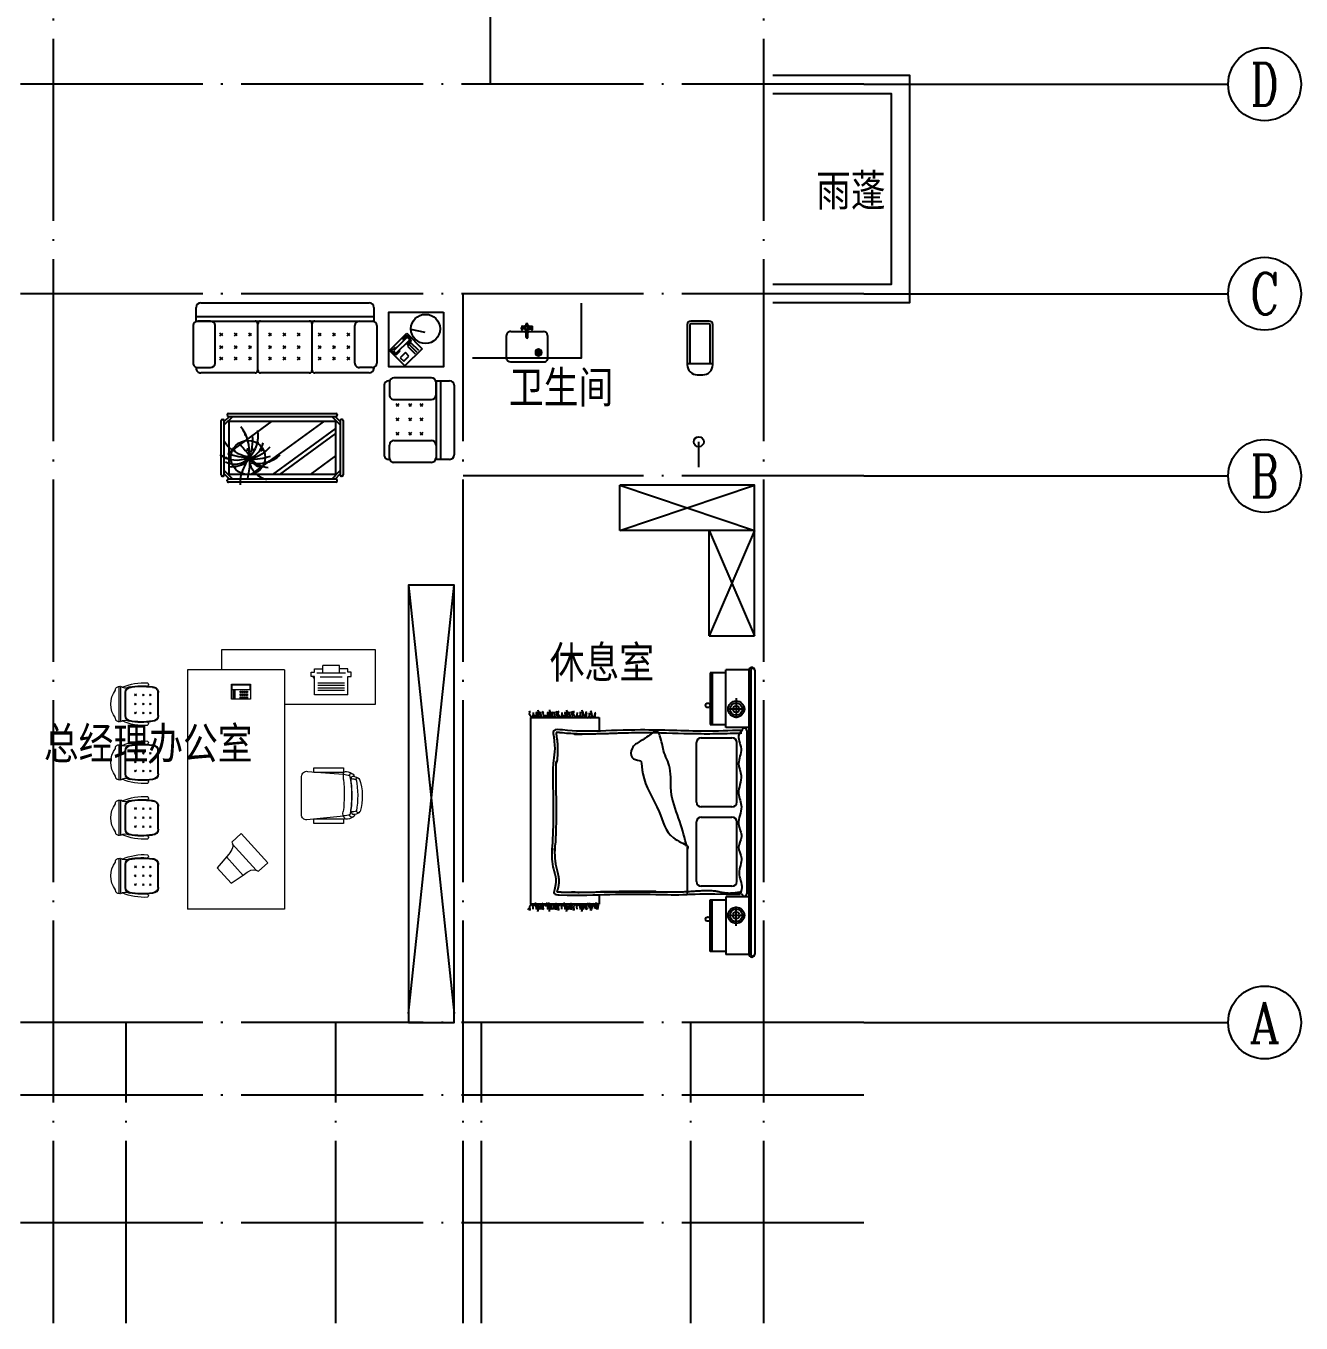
# Model space of a CAD drawing. Extents: x -695846 to 822170, y -413475 to 397179.
# Drawn here: x -417823 to -403821, y 99305 to 113545 of the extents above; entities that cross this region are included whole.
import ezdxf
from ezdxf.enums import TextEntityAlignment as Align

# ---------------------------------------------------------------- set-up
doc = ezdxf.new("R2010")
doc.units = 0
doc.header["$LTSCALE"] = 1000
doc.header["$MEASUREMENT"] = 0
doc.linetypes.add('CONTINOUS', pattern=[0])
doc.linetypes.add('DOTE', pattern=[2.42, 2, -0.2, 0.02, -0.2])
for name, color, linetype in [('AXIS', 3, 'Continuous'), ('AXIS_TEXT', 7, 'Continuous'), ('DOTE', 1, 'DOTE'), ('MEN', 4, 'Continuous'), ('PUB_TEXT', 7, 'Continuous'), ('家具', 134, 'CONTINOUS'), ('家具内线', 8, 'Continuous'), ('家具外线', 4, 'Continuous')]:
    doc.layers.add(name, color=color, linetype=linetype)
doc.layers.add('内构', color=8, linetype='Continuous', lineweight=0)
doc.layers.add('外框', color=155, linetype='Continuous', lineweight=9)
doc.styles.add('-黑体', font='simhei.ttf', dxfattribs={"width": 0.8})
doc.styles.add('_TCH_AXIS', font='COMPLEX', dxfattribs={"bigfont": 'GBCBIG'})
doc.styles.add('COMPLEX', font='COMPLEX')
doc.styles.get("Standard").update_dxf_attribs({"font": 'gbenor.shx', "bigfont": 'gbcbig.shx'})

# ---------------------------------------------------------------- blocks, each defined once
blk = doc.blocks.new('_LV6')
for p, q in [((-140, -340), (-140, -780)), ((-110, -340), (-110, -770)), ((100, -300), (-100, -300)), ((100, -330), (-100, -330)), ((110, -770), (110, -340)), ((140, -780), (140, -340)), ((140, -770), (-140, -770)), ((-30, -890), (30, -890))]:
    blk.add_line(p, q)
for centre, radius, start, end in [((-100, -340), 40, 90, 180), ((-100, -340), 10, 90, 180), ((100, -340), 40, 0, 90), ((100, -340), 10, 0, 90), ((-30, -780), 110, 180, 270), ((30, -780), 110, 270, 0)]:
    blk.add_arc(centre, radius, start, end)
blk = doc.blocks.new('ytr6utyi')
blk.add_lwpolyline([(115229, 63204), (115229, 62924)])
blk.add_circle((115229, 62924), 55)
blk = doc.blocks.new('A$C64641861')
at = {"layer": '家具内线'}
for p, q in [((116, 82), (95, 82)), ((116, 78), (95, 78)), ((116, 38), (95, 38)), ((116, 34), (95, 34)), ((98, 112), (112, 112)), ((98, 4), (112, 4)), ((99, 112), (103, 112)), ((103, 109), (99, 109)), ((99, 92), (111, 92)), ((99, 24), (111, 24)), ((103, 7), (99, 7)), ((99, 4), (103, 4)), ((100, 95), (110, 95)), ((100, 21), (110, 21)), ((101, 82), (101, 78)), ((101, 34), (101, 38)), ((103, 112), (103, 109)), ((103, 102), (108, 102)), ((103, 92), (103, 95)), ((103, 24), (103, 21)), ((103, 14), (108, 14)), ((103, 4), (103, 7)), ((112, 112), (108, 112)), ((108, 112), (108, 109)), ((108, 109), (112, 109)), ((108, 92), (108, 95)), ((108, 24), (108, 21)), ((108, 7), (112, 7)), ((108, 4), (108, 7)), ((112, 4), (108, 4)), ((110, 82), (110, 78)), ((110, 34), (110, 38)), ((127, 64), (134, 64)), ((127, 52), (134, 52)), ((134, 45), (134, 71))]:
    blk.add_line(p, q, dxfattribs=at)
at = {"layer": '家具内线', "extrusion": (0, 0, -1)}
for centre, major_axis, start_param, end_param in [((10, 58), (0, 9.81), 2.261828, 7.156006), ((10, 58), (0, 7.62), 2.533269, 6.879383), ((58, 58), (0, 13.3), -1.087633, 1.087633), ((58, 58), (0, 13.3), 2.067573, 4.215613), ((58, 58), (0, 9.42), -0.852426, 0.852426), ((58, 58), (0, 9.42), 2.311998, 3.971188), ((98, 79), (0, 4.06), -0.764779, 0.764779), ((98, 37), (0, 4.06), 2.376814, 3.906371), ((66, 94), (0, 36.7), 1.607164, 1.888365), ((105, 73), (0, 10.9), -0.459243, 0.459243), ((66, 22), (0, 36.7), 1.253227, 1.534428), ((105, 44), (0, 10.9), 2.68235, 3.600836), ((144, 94), (0, 36.7), 4.39482, 4.676021), ((144, 22), (0, 36.7), -1.534428, -1.253227), ((113, 79), (0, 4.06), -0.764779, 0.764779), ((113, 37), (0, 4.06), 2.376814, 3.906371)]:
    blk.add_ellipse(centre, major_axis=major_axis, ratio=0.979882, start_param=start_param, end_param=end_param, dxfattribs=at)
at = {"layer": '家具外线'}
for p, q in [((82, 64), (10, 64)), ((10, 52), (82, 52)), ((88, 50), (88, 50)), ((90, 112), (95, 112)), ((95, 109), (90, 109)), ((95, 7), (90, 7)), ((90, 4), (95, 4)), ((91, 78), (95, 78)), ((91, 78), (91, 77)), ((91, 77), (119, 77)), ((91, 39), (119, 39)), ((91, 38), (91, 39)), ((91, 38), (95, 38)), ((95, 78), (95, 82)), ((95, 77), (95, 72)), ((95, 44), (95, 39)), ((95, 38), (95, 34)), ((98, 112), (99, 116)), ((103, 108), (98, 108)), ((103, 8), (98, 8)), ((98, 4), (99, 0)), ((99, 116), (111, 116)), ((99, 92), (99, 95)), ((99, 95), (100, 95)), ((99, 92), (99, 92)), ((99, 24), (99, 24)), ((99, 24), (99, 21)), ((99, 21), (100, 21)), ((100, 95), (100, 101)), ((100, 21), (100, 15)), ((101, 102), (103, 102)), ((101, 14), (103, 14)), ((103, 102), (103, 108)), ((103, 14), (103, 8)), ((108, 102), (108, 108)), ((108, 108), (112, 108)), ((110, 102), (108, 102)), ((108, 14), (108, 8)), ((110, 14), (108, 14)), ((108, 8), (112, 8)), ((110, 95), (110, 101)), ((111, 95), (110, 95)), ((111, 21), (110, 21)), ((110, 21), (110, 15)), ((113, 112), (111, 116)), ((111, 92), (111, 95)), ((112, 92), (111, 92)), ((112, 24), (111, 24)), ((111, 24), (111, 21)), ((113, 4), (111, 0)), ((121, 112), (115, 112)), ((115, 109), (121, 109)), ((115, 72), (115, 77)), ((115, 44), (115, 39)), ((115, 7), (121, 7)), ((121, 4), (115, 4)), ((116, 78), (116, 82)), ((119, 78), (116, 78)), ((119, 38), (116, 38)), ((116, 38), (116, 34)), ((127, 68), (117, 68)), ((118, 48), (127, 48)), ((119, 78), (119, 77)), ((119, 38), (119, 39)), ((122, 108), (122, 68)), ((122, 48), (122, 8)), ((134, 71), (127, 71)), ((127, 71), (127, 45)), ((127, 45), (134, 45)), ((137, 68), (150, 68)), ((150, 48), (137, 48)), ((150, 68), (150, 48)), ((99, 0), (111, 0))]:
    blk.add_line(p, q, dxfattribs=at)
at = {"layer": '家具外线', "extrusion": (0, 0, -1)}
for centre, major_axis, start_param, end_param in [((10, 58), (0, 6.29), 3.088701, 6.328138), ((87, 58), (0, 7.89), 3.043608, 6.381169), ((88, 6), (0, 2.36), 2.300524, 7.124254), ((88, 74), (0, 7.79), 1.765247, 3.168456), ((88, 42), (0, 7.79), -0.026864, 1.376345), ((88, 110), (0, 2.36), 0.841069, 2.300524), ((88, 6), (0, 2.36), 0.841069, 2.300524), ((107, 58), (0, 14.8), 2.752688, 6.67209), ((75, 21), (0, 24), 1.000788, 1.453806), ((97, 6), (0, 2.36), 2.300524, 7.124254), ((97, 110), (0, 2.36), 0.841069, 2.300524), ((97, 6), (0, 2.36), 0.841069, 2.300524), ((101, 15), (0, 0.785), 3.141593, 4.712389), ((107, 58), (0, 14.8), -0.388905, 3.530498), ((110, 15), (0, 0.785), 1.570796, 3.141593), ((114, 110), (0, 2.36), 3.982661, 5.442117), ((114, 6), (0, 2.36), 3.982661, 5.442117), ((135, 21), (0, 24), -1.453806, -1.000788), ((114, 6), (0, 2.36), -0.841069, 3.982661), ((123, 74), (0, 7.79), 3.785175, 4.517938), ((123, 42), (0, 7.79), -1.376345, -0.717145), ((122, 110), (0, 2.36), 3.982661, 5.442117), ((122, 6), (0, 2.36), 3.982661, 5.442117), ((122, 6), (0, 2.36), -0.841069, 3.982661), ((137, 72), (0, 3.37), 3.288981, 4.518257), ((137, 45), (0, 3.37), -1.376664, -0.147389)]:
    blk.add_ellipse(centre, major_axis=major_axis, ratio=0.979882, start_param=start_param, end_param=end_param, dxfattribs=at)
at = {"layer": '家具外线'}
for centre, major_axis, start_param, end_param in [((88, 110), (0, 2.36), -0.841069, 3.982661), ((97, 110), (0, 2.36), -0.841069, 3.982661), ((75, 95), (0, 24), 4.142381, 4.595398), ((101, 101), (0, 0.785), 0, 1.570796), ((110, 101), (0, 0.785), 4.712389, 6.283185), ((114, 110), (0, 2.36), 2.300524, 7.124254), ((135, 95), (0, 24), 1.687787, 2.140804), ((122, 110), (0, 2.36), 2.300524, 7.124254)]:
    blk.add_ellipse(centre, major_axis=major_axis, ratio=0.979882, start_param=start_param, end_param=end_param, dxfattribs=at)
blk = doc.blocks.new('dfhfdgjhhgjhg')
at = {"color": 4}
for p, q in [((368181, -1335148), (368429, -1335148)), ((368474, -1335194), (368474, -1335553)), ((368429, -1335599), (368181, -1335599))]:
    blk.add_line(p, q, dxfattribs=at)
at = {"color": 4, "linetype": 'ByBlock', "ltscale": 1000}
blk.add_line((368135, -1335553), (368135, -1335194), dxfattribs=at)
at = {"color": 250}
for p, q in [((368396, -1335246), (368338, -1335246)), ((368345, -1335227), (368389, -1335266)), ((368348, -1335269), (368386, -1335224)), ((368367, -1335276), (368367, -1335217))]:
    blk.add_line(p, q, dxfattribs=at)
at = {"color": 4}
for centre, start_param, end_param in [((368181, -1335194), 0.785398, 2.356194), ((368181, -1335553), 2.356194, 3.926991)]:
    blk.add_ellipse(centre, major_axis=(32.4, 32.4), ratio=1, start_param=start_param, end_param=end_param, dxfattribs=at)
at = {"color": 4, "extrusion": (0, 0, -1)}
for centre, major_axis, start_param, end_param in [((368429, -1335194), (-32.4, -32.4), 2.356194, 3.926991), ((368429, -1335553), (32.4, -32.4), 5.497787, 7.068583)]:
    blk.add_ellipse(centre, major_axis=major_axis, ratio=1, start_param=start_param, end_param=end_param, dxfattribs=at)
at = {"color": 250, "extrusion": (0, 0, -1)}
for major_axis, start_param, end_param in [((-25.4, -25.4), 0.785398, 7.068583), ((20.7, -20.7), 2.356194490173082, 8.63937979735267)]:
    blk.add_ellipse((368367, -1335246), major_axis=major_axis, ratio=1, start_param=start_param, end_param=end_param, dxfattribs=at)
at = {"color": 4, "xscale": -1.054166667163372, "yscale": 1.054166667163372, "zscale": 1.054166666677997}
blk.add_blockref('A$C64641861', (368210, -1335436), dxfattribs=at)
blk = doc.blocks.new('tytr7iy8')
at = {"layer": 'MEN', "color": 251}
for p, q in [((838976, 297229), (838976, 296693)), ((839138, 297229), (838976, 297229)), ((838996, 297229), (838996, 296693)), ((839138, 296661), (839138, 297261)), ((839378, 297261), (839138, 297261)), ((839378, 297257), (839378, 294303)), ((839398, 297257), (839398, 294303)), ((839438, 297257), (839438, 294303)), ((839246, 296966), (839246, 296853)), ((837098, 296823), (837094, 296836)), ((837094, 296797), (837098, 296823)), ((837132, 296819), (837128, 296772)), ((837169, 296824), (837165, 296794)), ((837166, 296818), (837166, 296780)), ((837166, 296805), (837166, 296818)), ((837169, 296807), (837169, 296824)), ((837182, 296845), (837191, 296785)), ((837199, 296794), (837191, 296828)), ((837209, 296823), (837209, 296775)), ((837214, 296801), (837209, 296823)), ((837244, 296814), (837231, 296827)), ((837231, 296827), (837235, 296801)), ((837288, 296824), (837284, 296794)), ((837285, 296805), (837285, 296818)), ((837285, 296818), (837285, 296780)), ((837288, 296807), (837288, 296824)), ((837301, 296845), (837310, 296785)), ((837307, 296805), (837307, 296818)), ((837307, 296818), (837307, 296780)), ((837318, 296794), (837310, 296828)), ((837333, 296801), (837328, 296823)), ((837328, 296823), (837328, 296775)), ((837355, 296801), (837351, 296823)), ((837351, 296823), (837351, 296775)), ((837385, 296814), (837372, 296827)), ((837372, 296827), (837377, 296801)), ((837397, 296823), (837393, 296836)), ((837393, 296797), (837397, 296823)), ((837432, 296819), (837427, 296772)), ((837469, 296824), (837464, 296794)), ((837465, 296805), (837465, 296818)), ((837465, 296818), (837465, 296780)), ((837469, 296807), (837469, 296824)), ((837481, 296845), (837490, 296785)), ((837499, 296794), (837490, 296828)), ((837513, 296801), (837509, 296823)), ((837509, 296823), (837509, 296775)), ((837543, 296814), (837530, 296827)), ((837530, 296827), (837535, 296801)), ((837555, 296823), (837551, 296836)), ((837551, 296797), (837555, 296823)), ((837590, 296819), (837585, 296772)), ((837626, 296824), (837622, 296794)), ((837626, 296807), (837626, 296824)), ((837639, 296845), (837648, 296785)), ((837656, 296794), (837648, 296828)), ((837682, 296824), (837678, 296794)), ((837691, 296819), (837682, 296824)), ((837687, 296802), (837691, 296819)), ((837740, 296818), (837731, 296835)), ((837731, 296835), (837740, 296775)), ((837748, 296784), (837740, 296818)), ((839246, 296853), (839152, 296853)), ((839246, 296853), (839246, 296759)), ((839339, 296853), (839246, 296853)), ((837115, 296767), (837094, 296797)), ((837104, 296766), (837819, 296766)), ((837104, 296766), (837104, 294825)), ((837110, 296780), (837110, 296767)), ((837128, 296772), (837115, 296767)), ((837156, 296768), (837131, 296785)), ((837149, 296763), (837144, 296793)), ((837162, 296763), (837149, 296763)), ((837165, 296794), (837156, 296768)), ((837166, 296780), (837162, 296763)), ((837187, 296767), (837166, 296805)), ((837169, 296768), (837169, 296807)), ((837191, 296785), (837169, 296768)), ((837196, 296784), (837187, 296767)), ((837209, 296775), (837209, 296763)), ((837222, 296763), (837214, 296801)), ((837239, 296767), (837222, 296763)), ((837235, 296801), (837239, 296780)), ((837239, 296780), (837239, 296767)), ((837275, 296768), (837250, 296785)), ((837252, 296780), (837252, 296767)), ((837268, 296763), (837263, 296793)), ((837281, 296763), (837268, 296763)), ((837284, 296794), (837275, 296768)), ((837285, 296780), (837281, 296763)), ((837306, 296767), (837285, 296805)), ((837290, 296763), (837286, 296793)), ((837288, 296768), (837288, 296807)), ((837310, 296785), (837288, 296768)), ((837303, 296763), (837290, 296763)), ((837307, 296780), (837303, 296763)), ((837315, 296784), (837306, 296767)), ((837329, 296767), (837307, 296805)), ((837328, 296775), (837328, 296763)), ((837337, 296784), (837329, 296767)), ((837351, 296775), (837351, 296763)), ((837364, 296763), (837355, 296801)), ((837381, 296767), (837364, 296763)), ((837377, 296801), (837381, 296780)), ((837381, 296780), (837381, 296767)), ((837415, 296767), (837393, 296797)), ((837410, 296780), (837410, 296767)), ((837427, 296772), (837415, 296767)), ((837456, 296768), (837430, 296785)), ((837448, 296763), (837444, 296793)), ((837461, 296763), (837448, 296763)), ((837464, 296794), (837456, 296768)), ((837465, 296780), (837461, 296763)), ((837487, 296767), (837465, 296805)), ((837469, 296768), (837469, 296807)), ((837490, 296785), (837469, 296768)), ((837495, 296784), (837487, 296767)), ((837509, 296775), (837509, 296763)), ((837522, 296763), (837513, 296801)), ((837539, 296767), (837522, 296763)), ((837535, 296801), (837539, 296780)), ((837539, 296780), (837539, 296767)), ((837572, 296767), (837551, 296797)), ((837585, 296772), (837572, 296767)), ((837614, 296768), (837588, 296785)), ((837622, 296794), (837614, 296768)), ((837626, 296768), (837626, 296807)), ((837648, 296785), (837626, 296768)), ((837669, 296772), (837656, 296794)), ((837678, 296781), (837669, 296772)), ((837678, 296794), (837678, 296781)), ((837705, 296758), (837680, 296775)), ((837687, 296772), (837687, 296802)), ((837714, 296784), (837705, 296758)), ((837718, 296814), (837714, 296784)), ((837718, 296797), (837718, 296814)), ((837718, 296758), (837718, 296797)), ((837740, 296775), (837718, 296758)), ((837761, 296763), (837748, 296784)), ((837770, 296771), (837761, 296763)), ((837774, 296814), (837770, 296784)), ((837770, 296784), (837770, 296771)), ((837783, 296810), (837774, 296814)), ((837778, 296793), (837783, 296810)), ((837778, 296763), (837778, 296793)), ((837800, 296763), (837778, 296763)), ((837819, 296766), (837819, 296633)), ((838976, 296693), (839138, 296693)), ((838882, 296555), (839202, 296555)), ((839378, 296661), (839138, 296661)), ((839356, 296630), (839356, 294930)), ((838832, 295885), (838832, 296505)), ((839252, 295885), (839252, 296505)), ((839202, 295835), (838882, 295835)), ((838832, 295059), (838832, 295679)), ((838882, 295729), (839202, 295729)), ((839252, 295059), (839252, 295679)), ((838739, 294930), (838739, 295417)), ((839202, 295009), (838882, 295009)), ((837115, 294824), (837094, 294794)), ((837094, 294794), (837098, 294768)), ((837819, 294825), (837104, 294825)), ((837110, 294812), (837110, 294824)), ((837128, 294820), (837115, 294824)), ((837132, 294772), (837128, 294820)), ((837156, 294823), (837131, 294806)), ((837149, 294829), (837144, 294799)), ((837162, 294829), (837149, 294829)), ((837165, 294798), (837156, 294823)), ((837166, 294812), (837162, 294829)), ((837169, 294768), (837165, 294798)), ((837187, 294824), (837166, 294786)), ((837166, 294773), (837166, 294812)), ((837169, 294823), (837169, 294785)), ((837191, 294806), (837169, 294823)), ((837182, 294746), (837191, 294806)), ((837196, 294807), (837187, 294824)), ((837199, 294798), (837191, 294763)), ((837209, 294816), (837209, 294829)), ((837209, 294769), (837209, 294816)), ((837222, 294829), (837214, 294790)), ((837239, 294824), (837222, 294829)), ((837235, 294790), (837239, 294812)), ((837239, 294812), (837239, 294824)), ((837275, 294823), (837250, 294806)), ((837252, 294812), (837252, 294824)), ((837268, 294829), (837263, 294799)), ((837281, 294829), (837268, 294829)), ((837284, 294798), (837275, 294823)), ((837285, 294812), (837281, 294829)), ((837288, 294768), (837284, 294798)), ((837306, 294824), (837285, 294786)), ((837285, 294773), (837285, 294812)), ((837290, 294829), (837286, 294799)), ((837288, 294823), (837288, 294785)), ((837310, 294806), (837288, 294823)), ((837303, 294829), (837290, 294829)), ((837301, 294746), (837310, 294806)), ((837307, 294812), (837303, 294829)), ((837315, 294807), (837306, 294824)), ((837329, 294824), (837307, 294786)), ((837307, 294773), (837307, 294812)), ((837318, 294798), (837310, 294763)), ((837328, 294816), (837328, 294829)), ((837328, 294769), (837328, 294816)), ((837337, 294807), (837329, 294824)), ((837351, 294816), (837351, 294829)), ((837351, 294769), (837351, 294816)), ((837364, 294829), (837355, 294790)), ((837381, 294824), (837364, 294829)), ((837377, 294790), (837381, 294812)), ((837381, 294812), (837381, 294824)), ((837415, 294824), (837393, 294794)), ((837393, 294794), (837397, 294768)), ((837410, 294812), (837410, 294824)), ((837427, 294820), (837415, 294824)), ((837432, 294772), (837427, 294820)), ((837456, 294823), (837430, 294806)), ((837448, 294829), (837444, 294799)), ((837461, 294829), (837448, 294829)), ((837464, 294798), (837456, 294823)), ((837465, 294812), (837461, 294829)), ((837469, 294768), (837464, 294798)), ((837487, 294824), (837465, 294786)), ((837465, 294773), (837465, 294812)), ((837490, 294806), (837469, 294823)), ((837469, 294823), (837469, 294785)), ((837481, 294746), (837490, 294806)), ((837495, 294807), (837487, 294824)), ((837499, 294798), (837490, 294763)), ((837509, 294816), (837509, 294829)), ((837509, 294769), (837509, 294816)), ((837522, 294829), (837513, 294790)), ((837539, 294824), (837522, 294829)), ((837535, 294790), (837539, 294812)), ((837539, 294812), (837539, 294824)), ((837572, 294824), (837551, 294794)), ((837551, 294794), (837555, 294768)), ((837585, 294820), (837572, 294824)), ((837590, 294772), (837585, 294820)), ((837614, 294823), (837588, 294806)), ((837622, 294798), (837614, 294823)), ((837626, 294768), (837622, 294798)), ((837626, 294823), (837626, 294785)), ((837648, 294806), (837626, 294823)), ((837639, 294746), (837648, 294806)), ((837656, 294798), (837648, 294763)), ((837669, 294819), (837656, 294798)), ((837678, 294811), (837669, 294819)), ((837678, 294798), (837678, 294811)), ((837682, 294768), (837678, 294798)), ((837705, 294833), (837680, 294816)), ((837687, 294819), (837687, 294789)), ((837714, 294807), (837705, 294833)), ((837718, 294777), (837714, 294807)), ((837718, 294833), (837718, 294794)), ((837740, 294816), (837718, 294833)), ((837718, 294794), (837718, 294777)), ((837731, 294756), (837740, 294816)), ((837748, 294807), (837740, 294773)), ((837761, 294829), (837748, 294807)), ((837770, 294820), (837761, 294829)), ((837770, 294807), (837770, 294820)), ((837774, 294777), (837770, 294807)), ((837800, 294829), (837778, 294829)), ((837778, 294829), (837778, 294799)), ((837778, 294799), (837783, 294782)), ((837800, 294816), (837800, 294829)), ((837800, 294769), (837800, 294816)), ((837813, 294829), (837804, 294790)), ((837819, 294923), (837819, 294825)), ((838976, 294330), (838976, 294867)), ((838976, 294867), (839138, 294867)), ((838996, 294330), (838996, 294867)), ((839138, 294898), (839138, 294298)), ((839378, 294898), (839138, 294898)), ((839246, 294707), (839246, 294800)), ((837086, 294777), (837073, 294764)), ((837098, 294768), (837094, 294755)), ((837166, 294786), (837166, 294773)), ((837169, 294785), (837169, 294768)), ((837214, 294790), (837209, 294769)), ((837231, 294764), (837235, 294790)), ((837244, 294777), (837231, 294764)), ((837285, 294786), (837285, 294773)), ((837288, 294785), (837288, 294768)), ((837307, 294786), (837307, 294773)), ((837333, 294790), (837328, 294769)), ((837355, 294790), (837351, 294769)), ((837372, 294764), (837377, 294790)), ((837385, 294777), (837372, 294764)), ((837397, 294768), (837393, 294755)), ((837465, 294786), (837465, 294773)), ((837469, 294785), (837469, 294768)), ((837513, 294790), (837509, 294769)), ((837530, 294764), (837535, 294790)), ((837543, 294777), (837530, 294764)), ((837555, 294768), (837551, 294755)), ((837626, 294785), (837626, 294768)), ((837691, 294772), (837682, 294768)), ((837687, 294789), (837691, 294772)), ((837740, 294773), (837731, 294756)), ((837783, 294782), (837774, 294777)), ((837804, 294790), (837800, 294769)), ((839246, 294707), (839152, 294707)), ((839339, 294707), (839246, 294707)), ((839246, 294598), (839246, 294707)), ((839138, 294330), (838976, 294330)), ((839378, 294298), (839138, 294298))]:
    blk.add_line(p, q, dxfattribs=at)
for centre, radius in [((838951, 296892), 23.2), ((839246, 296853), 84.6), ((839246, 296853), 64.6), ((839246, 296853), 34.6), ((839246, 294707), 84.6), ((838951, 294668), 23.2), ((839246, 294707), 64.6), ((839246, 294707), 34.6)]:
    blk.add_circle(centre, radius, dxfattribs=at)
for centre, radius, start, end in [((839408, 297257), 30, 0, 180), ((839418, 297257), 20, 0, 180), ((838882, 296505), 50, 90, 180), ((839202, 296505), 50, 0, 90), ((839331, 296630), 25, 0, 180), ((838882, 295885), 50, 180, 270), ((839202, 295885), 50, 270, 0), ((838882, 295679), 50, 90, 180), ((839202, 295679), 50, 0, 90), ((838882, 295059), 50, 180, 270), ((839202, 295059), 50, 270, 0), ((839331, 294930), 25, 180, 0), ((839408, 294303), 30, 180, 0), ((839418, 294303), 20, 180, 0)]:
    blk.add_arc(centre, radius, start, end, dxfattribs=at)
for points, knots in [([(839303, 296632), (839174, 296628), (838823, 296616), (838322, 296646), (837805, 296622), (837562, 296620), (837330, 296648), (837371, 296449), (837322, 296267), (837351, 295827), (837332, 295437), (837316, 295232), (837393, 295064), (837334, 294924), (837617, 294910), (837898, 294929), (838366, 294928), (838670, 294917), (838850, 294933), (839287, 294926)], [0, 0, 0, 0, 38.60372, 105.242339, 152.790984, 186.53302, 194.698928, 201.204539, 235.361581, 290.252879, 327.273745, 354.934657, 378.604903, 384.355025, 389.380515, 441.384012, 489.323274, 521.82446, 537.805403, 537.805403, 537.805403, 537.805403]), ([(837371, 296609), (837371, 296608), (837371, 296607), (837371, 296604), (837371, 296602), (837371, 296598), (837372, 296595), (837372, 296591), (837373, 296588), (837374, 296583), (837374, 296580), (837375, 296571), (837376, 296565), (837379, 296546), (837381, 296534), (837382, 296518), (837383, 296512), (837384, 296501), (837384, 296495), (837386, 296478), (837386, 296467), (837387, 296446), (837387, 296435), (837387, 296415), (837386, 296405), (837386, 296383), (837385, 296374), (837384, 296354), (837383, 296344), (837381, 296315), (837379, 296295), (837377, 296319), (837376, 296309), (837374, 296290), (837373, 296281), (837372, 296313), (837371, 296303), (837370, 296289), (837370, 296284), (837370, 296275), (837369, 296271), (837369, 296259), (837369, 296255), (837368, 296246), (837368, 296241), (837368, 296227), (837368, 296216), (837367, 296198), (837367, 296188), (837367, 296168), (837367, 296158), (837367, 296129), (837367, 296109), (837367, 296067), (837368, 296047), (837370, 295950), (837372, 295864), (837372, 295741), (837372, 295701), (837370, 295620), (837368, 295578), (837366, 295521), (837365, 295500), (837363, 295459), (837362, 295439), (837360, 295450), (837359, 295428), (837358, 295398), (837357, 295388), (837357, 295373), (837356, 295368), (837356, 295408), (837356, 295404), (837356, 295392), (837356, 295388), (837356, 295378), (837356, 295373), (837356, 295358), (837356, 295348), (837357, 295329), (837357, 295319), (837358, 295300), (837359, 295290), (837361, 295277), (837361, 295272), (837362, 295262), (837363, 295258), (837365, 295244), (837367, 295235), (837373, 295208), (837377, 295191), (837385, 295159), (837387, 295150), (837392, 295131), (837394, 295120), (837396, 295104), (837397, 295099), (837398, 295088), (837398, 295083), (837399, 295071), (837399, 295066), (837399, 295057), (837399, 295054), (837399, 295048), (837398, 295045), (837398, 295039), (837398, 295036), (837397, 295030), (837397, 295027), (837396, 295021), (837396, 295018), (837395, 295012), (837394, 295009), (837393, 295002), (837392, 294999), (837391, 294993), (837390, 294990), (837388, 294983), (837387, 294980), (837385, 294974), (837384, 294970), (837383, 294966), (837382, 294963), (837380, 294957), (837379, 294955), (837379, 294953), (837379, 294953), (837379, 294952)], [196.892064, 196.892064, 196.892064, 196.892064, 197.381956, 197.381956, 198.135322, 198.135322, 198.888688, 198.888688, 199.642054, 199.642054, 200.395421, 200.395421, 201.902153, 201.902153, 204.915618, 204.915618, 206.42235, 206.42235, 207.929083, 207.929083, 210.942548, 210.942548, 213.956013, 213.956013, 216.969478, 216.969478, 219.982943, 219.982943, 222.996408, 222.996408, 229.023338, 229.023338, 232.036803, 232.036803, 235.050268, 235.050268, 238.063733, 238.063733, 239.570465, 239.570465, 241.077198, 241.077198, 242.58393, 242.58393, 244.090663, 244.090663, 247.104128, 247.104128, 250.117593, 250.117593, 253.131058, 253.131058, 259.157987, 259.157987, 265.184917, 265.184917, 289.292637, 289.292637, 301.346497, 301.346497, 313.400357, 313.400357, 319.427287, 319.427287, 325.454217, 325.454217, 331.481147, 331.481147, 334.494612, 334.494612, 336.001344, 336.001344, 337.508077, 337.508077, 339.014809, 339.014809, 340.521542, 340.521542, 343.535007, 343.535007, 346.548472, 346.548472, 349.561937, 349.561937, 351.068669, 351.068669, 352.575402, 352.575402, 355.588866, 355.588866, 361.615796, 361.615796, 364.629261, 364.629261, 367.642726, 367.642726, 369.149459, 369.149459, 370.656191, 370.656191, 372.162924, 372.162924, 372.91629, 372.91629, 373.669656, 373.669656, 374.423023, 374.423023, 375.176389, 375.176389, 375.929755, 375.929755, 376.683121, 376.683121, 377.436488, 377.436488, 378.189854, 378.189854, 378.94322, 378.94322, 379.696586, 379.696586, 380.449952, 380.449952, 381.203319, 381.203319, 381.289911, 381.289911, 381.289911, 381.289911]), ([(839304, 296602), (839224, 296599), (839143, 296597), (839022, 296594), (838982, 296594), (838902, 296594), (838861, 296594), (838661, 296597), (838502, 296604), (838300, 296606), (838260, 296606), (838177, 296605), (838134, 296604), (838076, 296603), (838055, 296602), (838013, 296601), (837992, 296600), (837954, 296599), (837932, 296598), (837894, 296597), (837878, 296597), (837830, 296595), (837815, 296595), (837778, 296594), (837757, 296593), (837732, 296593), (837722, 296593), (837703, 296592), (837573, 296592), (837555, 296592), (837695, 296592), (837556, 296592), (837548, 296593), (837625, 296593), (837617, 296593), (837597, 296594), (837586, 296595), (837557, 296596), (837536, 296597), (837467, 296601), (837445, 296604), (837415, 296607), (837408, 296608), (837397, 296609), (837392, 296609), (837382, 296609), (837378, 296609), (837373, 296609), (837372, 296609), (837371, 296609)], [0, 0, 0, 0, 24.10772, 24.10772, 36.16158, 36.16158, 48.21544, 48.21544, 96.430879, 96.430879, 108.484739, 108.484739, 120.538599, 120.538599, 126.565529, 126.565529, 132.592459, 132.592459, 138.619389, 138.619389, 144.646319, 144.646319, 150.673249, 150.673249, 156.700178, 156.700178, 159.713643, 159.713643, 162.727108, 162.727108, 165.740573, 165.740573, 168.754038, 168.754038, 171.767503, 171.767503, 174.780968, 174.780968, 180.807898, 180.807898, 186.834828, 186.834828, 188.341561, 188.341561, 189.848293, 189.848293, 191.355026, 191.355026, 191.971978, 191.971978, 191.971978, 191.971978]), ([(838733, 295420), (838710, 295508), (838663, 295690), (838548, 295961), (838580, 296251), (838487, 296388), (838470, 296531), (838426, 296643), (838332, 296573), (838257, 296523), (838151, 296463), (838139, 296333), (838244, 296321), (838263, 296307), (838265, 296092), (838451, 295833), (838519, 295520), (838742, 295440), (838744, 295419), (838739, 295394)], [0, 0, 0, 0, 27.263882, 56.588133, 86.604719, 112.718846, 129.069325, 134.529453, 141.664268, 155.173827, 166.452266, 175.814176, 184.651448, 190.572774, 207.528039, 250.3124, 281.325831, 298.749101, 306.763642, 306.763642, 306.763642, 306.763642]), ([(837379, 294952), (837381, 294952), (837383, 294952), (837387, 294951), (837390, 294951), (837396, 294951), (837399, 294951), (837405, 294950), (837408, 294950), (837417, 294950), (837423, 294950), (837441, 294949), (837453, 294949), (837475, 294948), (837485, 294948), (837510, 294947), (837540, 294947), (837561, 294947), (837572, 294947), (837591, 294946), (837603, 294946), (837622, 294946), (837511, 294947), (837554, 294947), (837563, 294947), (837551, 294947), (837561, 294947), (837710, 294948), (837732, 294949), (837765, 294949), (837786, 294950), (837821, 294951), (837835, 294952), (837884, 294953), (837898, 294954), (837934, 294955), (837955, 294955), (837992, 294956), (838012, 294957), (838053, 294957), (838074, 294957), (838112, 294957), (838133, 294958), (838175, 294958), (838195, 294958), (838257, 294957), (838298, 294957), (838358, 294956), (838379, 294955), (838419, 294955), (838439, 294954), (837802, 294953), (837823, 294953), (837861, 294952), (838555, 294952), (838598, 294952), (838616, 294952), (838655, 294952), (838675, 294952), (838718, 294954), (838737, 294955), (838782, 294958), (838808, 294959), (838832, 294961), (838845, 294962), (838868, 294963), (838877, 294964), (838900, 294965), (838910, 294965), (838929, 294966), (838939, 294966), (838970, 294966), (838989, 294965), (839010, 294963), (839014, 294963), (839023, 294962), (839027, 294961), (839035, 294960), (839039, 294959), (839046, 294957), (839050, 294957), (839062, 294954), (839069, 294953), (839082, 294950), (839090, 294948), (839104, 294945), (839111, 294944), (839127, 294942), (839135, 294941), (839162, 294939), (839183, 294939), (839222, 294941), (839236, 294943), (839259, 294946), (839267, 294947), (839284, 294949), (839293, 294951), (839302, 294952)], [387.288971, 387.288971, 387.288971, 387.288971, 387.983615, 387.983615, 388.736981, 388.736981, 389.490347, 389.490347, 390.243714, 390.243714, 391.750446, 391.750446, 394.763911, 394.763911, 397.777376, 397.777376, 400.790841, 400.790841, 403.804306, 403.804306, 406.817771, 406.817771, 409.831236, 409.831236, 412.844701, 412.844701, 415.858166, 415.858166, 421.885096, 421.885096, 427.912026, 427.912026, 433.938956, 433.938956, 439.965886, 439.965886, 445.992816, 445.992816, 452.019746, 452.019746, 458.046675, 458.046675, 464.073605, 464.073605, 470.100535, 470.100535, 482.154395, 482.154395, 488.181325, 488.181325, 494.208255, 494.208255, 500.235185, 500.235185, 506.262115, 506.262115, 512.289045, 512.289045, 518.315975, 518.315975, 524.342905, 524.342905, 530.369835, 530.369835, 533.3833, 533.3833, 536.396765, 536.396765, 539.41023, 539.41023, 542.423695, 542.423695, 548.450625, 548.450625, 549.957357, 549.957357, 551.46409, 551.46409, 552.970822, 552.970822, 554.477555, 554.477555, 557.491019, 557.491019, 560.504484, 560.504484, 563.517949, 563.517949, 566.531414, 566.531414, 572.558344, 572.558344, 575.571809, 575.571809, 577.078542, 577.078542, 578.585274, 578.585274, 578.585274, 578.585274])]:
    blk.add_open_spline(points, degree=3, knots=knots, dxfattribs=at)
at = {"layer": 'MEN', "color": 251, "start_tangent": (0.303079, 0.952965)}
blk.add_spline([(839308, 296632), (839275, 296591), (839296, 296441), (839271, 296287), (839296, 296163), (839271, 295975), (839300, 295837), (839271, 295658), (839300, 295524), (839271, 295416), (839300, 295303), (839275, 295148), (839304, 294990), (839287, 294929)], degree=3, dxfattribs=at)
at = {"layer": 'MEN', "color": 251}
blk.add_open_spline([(839356, 294929), (839356, 294929), (839356, 294929), (839356, 294929)], degree=3, dxfattribs=at)
blk = doc.blocks.new('$迪奥三期平面$00000842')
at = {"layer": '内构'}
for p, q in [((-113, -352), (-137, -328)), ((-136, -352), (-113, -328)), ((-14, -351), (9, -328)), ((10, -351), (-14, -328)), ((132, -350), (109, -327)), ((109, -351), (132, -327)), ((-112, -458), (-136, -435)), ((-136, -458), (-113, -435)), ((-112, -557), (-135, -534)), ((-135, -557), (-112, -534)), ((10, -458), (-13, -434)), ((-13, -458), (10, -434)), ((-13, -557), (11, -533)), ((11, -556), (-13, -533)), ((133, -457), (109, -434)), ((109, -457), (133, -434)), ((133, -556), (110, -532)), ((110, -556), (133, -532))]:
    blk.add_line(p, q, dxfattribs=at)
at = {"layer": '外框'}
for p, q in [((239, -115), (-241, -117)), ((239, -139), (-241, -141)), ((158, -197), (-159, -198)), ((158, -207), (-159, -208)), ((159, -645), (-157, -646)), ((159, -655), (-157, -656))]:
    blk.add_line(p, q, dxfattribs=at)
for centre, radius, start, end in [((0, -308), 308, 52.0528, 128.3555), ((471, -455), 764, 156.962, 183.891), ((-226, -129), 19, 139.8665, 220.5419), ((-197, -110), 44.1, 81.8472, 188.5611), ((-319, -201), 98.3, 327.8485, 37.314), ((195, -110), 45.3, 353.2989, 97.027), ((318, -198), 98.3, 143.0943, 212.5599), ((-470, -458), 764, 356.5174, 23.4463), ((225, -127), 19, 319.8665, 40.5419), ((732, -424), 983, 169.9573, 188.7965), ((732, -424), 973, 169.9573, 188.7965), ((-158, -280), 81.8, 90.2042, 180.2042), ((-158, -280), 71.8, 90.2042, 180.2042), ((158, -279), 81.8, 0.2042, 90.2042), ((158, -279), 71.8, 0.2042, 90.2042), ((-731, -430), 973, 351.6119, 10.4511), ((-731, -430), 983, 351.6119, 10.4511), ((-269, -494), 24.9, 210.2135, 330.1949), ((270, -492), 24.9, 210.2135, 330.1949), ((-157, -574), 81.8, 180.2042, 270.2042), ((-157, -574), 71.8, 180.2042, 270.2042), ((159, -573), 81.8, 270.2042, 0.2042), ((159, -573), 71.8, 270.2042, 0.2042)]:
    blk.add_arc(centre, radius, start, end, dxfattribs=at)
blk = doc.blocks.new('A$C2AF5291D')
at = {"layer": '内构'}
for p, q in [((1963, 2667), (1636, 3028)), ((2043, 2845), (1813, 3098)), ((421, 563), (790, 563)), ((1929, 563), (1929, 671)), ((1935, 563), (1935, 671)), ((1942, 563), (1942, 671)), ((1949, 563), (1949, 671)), ((1955, 563), (1955, 671)), ((421, 529), (790, 529)), ((421, 494), (790, 494)), ((421, 460), (790, 460)), ((456, 379), (756, 379)), ((410, 321), (802, 321))]:
    blk.add_line(p, q, dxfattribs=at)
for points in [[(1962, 484), (1721, 484), (1721, 551), (1962, 551)], [(1770, 646), (1754, 646), (1754, 667), (1770, 667)], [(1770, 607), (1754, 607), (1754, 629), (1770, 629)], [(1770, 569), (1754, 569), (1754, 590), (1770, 590)], [(1798, 646), (1782, 646), (1782, 667), (1798, 667)], [(1798, 607), (1782, 607), (1782, 629), (1798, 629)], [(1798, 569), (1782, 569), (1782, 590), (1798, 590)], [(1826, 646), (1809, 646), (1809, 667), (1826, 667)], [(1826, 607), (1809, 607), (1809, 629), (1826, 629)], [(1826, 569), (1809, 569), (1809, 590), (1826, 590)], [(1855, 646), (1838, 646), (1838, 667), (1855, 667)], [(1855, 607), (1838, 607), (1838, 629), (1855, 629)], [(1855, 569), (1838, 569), (1838, 590), (1855, 590)]]:
    blk.add_lwpolyline(points, close=True, dxfattribs=at)
at = {"layer": '外框'}
for p, q in [((1248, 277), (1248, 3562)), ((1248, 3562), (2577, 3562)), ((2577, 277), (2577, 3562)), ((437, 2284), (941, 2335)), ((438, 2384), (844, 2384)), ((438, 2321), (438, 2384)), ((844, 2321), (438, 2321)), ((844, 2384), (844, 2321)), ((1013, 2266), (1011, 1740)), ((438, 1687), (844, 1687)), ((438, 1624), (438, 1687)), ((844, 1624), (438, 1624)), ((928, 1671), (440, 1708)), ((844, 1687), (844, 1624)), ((0, 751), (932, 751)), ((0, 0), (0, 751)), ((932, 751), (1248, 751)), ((375, 621), (836, 621)), ((375, 621), (375, 367)), ((836, 621), (836, 367)), ((375, 367), (329, 367)), ((329, 367), (329, 310)), ((836, 394), (859, 367)), ((836, 367), (882, 367)), ((882, 367), (882, 310)), ((329, 310), (375, 310)), ((375, 310), (375, 264)), ((375, 264), (490, 264)), ((490, 321), (490, 217)), ((490, 217), (721, 217)), ((721, 321), (721, 217)), ((836, 264), (721, 264)), ((882, 310), (836, 310)), ((836, 310), (836, 264)), ((1248, 277), (2577, 277)), ((2106, 277), (2106, 0)), ((932, 0), (0, 0)), ((2106, 0), (702, 0))]:
    blk.add_line(p, q, dxfattribs=at)
blk.add_lwpolyline([(2168, 2994), (1976, 3206), (1815, 3096, -0.018811), (1738, 3043, -0.27067), (1604, 3038), (1476, 2925), (1840, 2525), (1967, 2641, -0.169738), (1960, 2719, -0.101216), (2012, 2809)], format="xyb", close=True, dxfattribs=at)
blk.add_lwpolyline([(1974, 476), (1714, 476), (1714, 679), (1974, 679)], close=True, dxfattribs=at)
at = {"layer": '外框', "extrusion": (0, 0, -1)}
for centre, major_axis, start_param, end_param in [((393, 2167), (0, 159), -0.649307, 0.110713), ((349, 2251), (0, 97.6), 0.707106, 1.88314), ((947, 2267), (0, 68), -0.097484, 1.586638), ((856, 2012), (0, 702), 4.359632, 5.016569), ((241, 2209), (0, 34.8), -1.170689, -0.649307), ((236, 2219), (0, 23.5), -1.279682, 1.75361), ((295, 2135), (0, 127), -0.649307, 0.110713), ((1329, 2009), (0, 1127), 4.507848, 4.895203), ((325, 2055), (0, 172), -0.410312, 0.039433), ((1095, 2013), (0, 877), -1.283946, -1.266617), ((325, 2259), (0, 43.5), -1.170689, -0.649307), ((320, 2272), (0, 29.3), -1.279682, 1.75361), ((260, 2202), (0, 78), 0.707106, 1.88314), ((1685, 2010), (0, 1409), 4.507848, 4.895203), ((2043, 1995), (0, 1782), 4.618352, 4.81539), ((430, 2067), (0, 215), -0.410312, 0.039433), ((2578, 1992), (0, 2228), 4.618352, 4.81539), ((157, 1705), (0, 97.2), 0.682564, 0.888738), ((244, 1779), (0, 19.5), 1.475863, 4.030331), ((353, 2000), (0, 233), 3.244637, 3.560005), ((60, 1801), (0, 281), 1.476759, 1.71242), ((99, 1750), (0, 351), 1.476759, 1.71242), ((394, 2104), (0, 380), 3.410551, 3.633996), ((1095, 2013), (0, 877), 4.359632, 4.395408), ((220, 1630), (0, 121), 0.682564, 0.888738), ((301, 1766), (0, 28), 1.71242, 3.329789), ((516, 2128), (0, 474), 3.410551, 3.633996), ((330, 1722), (0, 24.4), 1.475863, 4.030331), ((465, 1998), (0, 291), 3.244637, 3.560005), ((401, 1705), (0, 35), 1.71242, 3.329789), ((943, 1740), (0, 70.8), 1.574526, 3.364241)]:
    blk.add_ellipse(centre, major_axis=major_axis, ratio=0.965466, start_param=start_param, end_param=end_param, dxfattribs=at)
at = {"rotation": 90.20990332879721}
for p, yscale in [((3631, 3107), -0.999999999999997), ((3631, 2309), -0.9999999999999969), ((3631, 1547), -0.9999999999999971), ((3631, 749), -0.999999999999997)]:
    blk.add_blockref('$迪奥三期平面$00000842', p, dxfattribs=dict(at, yscale=yscale))
at = {"layer": '内构', "text_generation_flag": 2, "flags": 9}
for tag in ['XSIZE', 'YSIZE']:
    blk.add_attdef(tag, (1834, 2531), '', height=0.878, rotation=132.2116, dxfattribs=at)
blk = doc.blocks.new('fagfg')
for p, q in [((2171326, -211867), (2171326, -211717)), ((2171376, -211667), (2172139, -211667)), ((2172189, -211717), (2172189, -211870)), ((2171326, -211817), (2172189, -211817)), ((2171326, -211867), (2172189, -211867)), ((2171482, -211867), (2171343, -211867)), ((2172032, -211867), (2172172, -211867)), ((2170805, -212189), (2170975, -212019)), ((2170975, -212019), (2171163, -212208)), ((2171293, -211917), (2171293, -212329)), ((2171532, -212329), (2171532, -211917)), ((2171578, -212010), (2171609, -212040)), ((2171609, -212010), (2171578, -212040)), ((2171736, -212010), (2171766, -212040)), ((2171766, -212010), (2171736, -212040)), ((2171894, -212010), (2171924, -212040)), ((2171924, -212010), (2171894, -212040)), ((2171982, -212329), (2171982, -211917)), ((2172222, -211917), (2172222, -212329)), ((2172222, -211917), (2172222, -212329)), ((2170876, -212137), (2170829, -212184)), ((2170848, -212184), (2170876, -212156)), ((2170918, -212179), (2170876, -212137)), ((2171027, -212307), (2170876, -212156)), ((2170928, -212179), (2170881, -212132)), ((2170994, -212057), (2170909, -212142)), ((2170909, -212142), (2170947, -212179)), ((2170928, -212161), (2171013, -212076)), ((2170947, -212179), (2171031, -212095)), ((2171055, -212165), (2171017, -212203)), ((2171112, -212222), (2171055, -212165)), ((2171578, -212137), (2171609, -212167)), ((2171609, -212137), (2171578, -212167)), ((2171736, -212137), (2171766, -212167)), ((2171766, -212137), (2171736, -212167)), ((2171894, -212137), (2171924, -212167)), ((2171924, -212137), (2171894, -212167)), ((2170994, -212377), (2170805, -212189)), ((2170824, -212189), (2170871, -212236)), ((2170829, -212184), (2170871, -212227)), ((2170848, -212184), (2170999, -212335)), ((2170871, -212227), (2170881, -212217)), ((2170871, -212236), (2170885, -212222)), ((2170909, -212189), (2170918, -212179)), ((2170914, -212194), (2170928, -212179)), ((2170956, -212311), (2170966, -212302)), ((2170999, -212354), (2170956, -212311)), ((2171163, -212208), (2170994, -212377)), ((2170994, -212274), (2171003, -212264)), ((2171046, -212307), (2170999, -212354)), ((2170999, -212335), (2171027, -212307)), ((2171003, -212264), (2171046, -212307)), ((2171017, -212203), (2171074, -212260)), ((2171074, -212260), (2171112, -212222)), ((2171578, -212274), (2171609, -212304)), ((2171609, -212274), (2171578, -212304)), ((2171766, -212274), (2171736, -212304)), ((2171736, -212274), (2171766, -212304)), ((2171894, -212274), (2171924, -212304)), ((2171924, -212274), (2171894, -212304)), ((2171326, -212379), (2171326, -212387)), ((2171343, -212379), (2171482, -212379)), ((2171376, -212437), (2172139, -212437)), ((2172172, -212379), (2172032, -212379)), ((2172189, -212379), (2172189, -212387)), ((2170471, -214450), (2170471, -212600)), ((2170521, -212550), (2170674, -212550)), ((2170621, -214500), (2170621, -212550)), ((2170671, -214500), (2170671, -212550)), ((2170671, -212708), (2170671, -212567)), ((2170721, -212517), (2171132, -212517)), ((2171182, -212550), (2171191, -212550)), ((2171182, -212567), (2171182, -212708)), ((2171241, -212600), (2171241, -213199)), ((2171132, -212758), (2170721, -212758)), ((2170834, -212812), (2170804, -212842)), ((2170834, -212842), (2170804, -212812)), ((2170971, -212812), (2170941, -212842)), ((2170971, -212842), (2170941, -212812)), ((2171098, -212812), (2171068, -212842)), ((2171098, -212842), (2171068, -212812)), ((2171764, -212886), (2172360, -212886)), ((2170834, -213000), (2170804, -212970)), ((2170834, -212970), (2170804, -213000)), ((2170971, -212970), (2170941, -213000)), ((2170971, -213000), (2170941, -212970)), ((2171098, -212970), (2171068, -213000)), ((2171098, -213000), (2171068, -212970)), ((2171685, -214146), (2171685, -212965)), ((2171698, -212952), (2171704, -212952)), ((2171717, -213012), (2171811, -212918)), ((2171717, -212976), (2171775, -212918)), ((2171717, -214146), (2171717, -212965)), ((2171751, -212899), (2171751, -212905)), ((2171764, -212918), (2172360, -212918)), ((2171850, -212970), (2172354, -213664)), ((2171906, -212970), (2172354, -213587)), ((2172152, -212970), (2172354, -213249)), ((2172406, -213012), (2172312, -212918)), ((2172406, -212976), (2172349, -212918)), ((2172373, -212899), (2172373, -212905)), ((2172406, -212965), (2172406, -214146)), ((2172426, -212952), (2172419, -212952)), ((2172439, -212965), (2172439, -214146)), ((2170834, -213127), (2170804, -213157)), ((2170834, -213157), (2170804, -213127)), ((2170971, -213127), (2170941, -213157)), ((2170971, -213157), (2170941, -213127)), ((2171098, -213127), (2171068, -213157)), ((2171098, -213157), (2171068, -213127)), ((2171769, -213094), (2172354, -213900)), ((2171211, -213228), (2170701, -213228)), ((2171241, -213257), (2171241, -213794)), ((2170834, -213387), (2170804, -213357)), ((2170834, -213357), (2170804, -213387)), ((2170971, -213387), (2170941, -213357)), ((2170971, -213357), (2170941, -213387)), ((2171098, -213387), (2171068, -213357)), ((2171098, -213357), (2171068, -213387)), ((2170834, -213515), (2170804, -213545)), ((2170834, -213545), (2170804, -213515)), ((2170971, -213545), (2170941, -213515)), ((2170971, -213515), (2170941, -213545)), ((2171098, -213545), (2171068, -213515)), ((2171098, -213515), (2171068, -213545)), ((2170834, -213703), (2170804, -213672)), ((2170834, -213672), (2170804, -213703)), ((2170971, -213703), (2170941, -213672)), ((2170971, -213672), (2170941, -213703)), ((2171098, -213703), (2171068, -213672)), ((2171098, -213672), (2171068, -213703)), ((2171769, -213669), (2172112, -214140)), ((2171211, -213823), (2170701, -213823)), ((2171241, -213852), (2171241, -214450)), ((2170834, -213893), (2170804, -213924)), ((2170834, -213924), (2170804, -213893)), ((2170971, -213893), (2170941, -213924)), ((2170971, -213924), (2170941, -213893)), ((2171098, -213893), (2171068, -213924)), ((2171098, -213924), (2171068, -213893)), ((2170834, -214081), (2170804, -214051)), ((2170834, -214051), (2170804, -214081)), ((2170971, -214051), (2170941, -214081)), ((2170971, -214081), (2170941, -214051)), ((2171098, -214051), (2171068, -214081)), ((2171098, -214081), (2171068, -214051)), ((2171698, -214159), (2171704, -214159)), ((2171717, -214098), (2171811, -214192)), ((2171717, -214135), (2171775, -214192)), ((2172406, -214098), (2172312, -214192)), ((2172406, -214135), (2172349, -214192)), ((2172426, -214159), (2172419, -214159)), ((2171132, -214293), (2170721, -214293)), ((2170834, -214209), (2170804, -214239)), ((2170834, -214239), (2170804, -214209)), ((2170971, -214209), (2170941, -214239)), ((2170971, -214239), (2170941, -214209)), ((2171098, -214209), (2171068, -214239)), ((2171098, -214239), (2171068, -214209)), ((2171751, -214212), (2171751, -214205)), ((2172360, -214192), (2171764, -214192)), ((2172360, -214225), (2171764, -214225)), ((2172373, -214212), (2172373, -214205)), ((2170671, -214343), (2170671, -214484)), ((2171182, -214484), (2171182, -214343)), ((2170671, -214500), (2170521, -214500)), ((2170721, -214534), (2171132, -214534)), ((2171182, -214500), (2171191, -214500))]:
    blk.add_line(p, q)
at = {"color": 6}
blk.add_line((2170797, -211985), (2170762, -212142), dxfattribs=at)
for points in [[(2170575, -211784), (2171175, -211784), (2171175, -212384), (2170575, -212384)], [(2171769, -212970), (2172354, -212970), (2172354, -214140), (2171769, -214140)]]:
    blk.add_lwpolyline(points, close=True)
at = {"color": 3, "const_width": 15.6}
for points in [[(2172213, -213691, 1), (2172213, -213707, 1)], [(2172007, -213817, 1), (2172007, -213832, 1)], [(2172080, -213874, 1), (2172080, -213889, 1)], [(2172089, -213777, 1), (2172089, -213793, 1)], [(2172166, -213892, 1), (2172166, -213907, 1)], [(2172222, -213859, 1), (2172222, -213875, 1)], [(2172252, -213824, 1), (2172252, -213839, 1)], [(2171917, -213952, 1), (2171917, -213968, 1)], [(2172080, -213927, 1), (2172080, -213943, 1)], [(2172153, -213917, 1), (2172153, -213932, 1)], [(2172170, -213931, 1), (2172170, -213946, 1)], [(2172179, -213913, 1), (2172179, -213929, 1)], [(2172196, -213906, 1), (2172196, -213922, 1)], [(2172093, -214074, 1), (2172093, -214089, 1)], [(2172175, -214163, 1), (2172175, -214179, 1)], [(2172269, -214063, 1), (2172269, -214079, 1)]]:
    blk.add_lwpolyline(points, format="xyb", close=True, dxfattribs=at)
at = {"color": 6}
blk.add_circle((2170757, -211982), 160, dxfattribs=at)
blk.add_circle((2172169, -213931), 188)
for centre, radius, start, end in [((2171376, -211717), 50, 90, 180), ((2172139, -211717), 50, 0, 90), ((2171343, -211917), 50, 90, 180), ((2171482, -211917), 50, 0, 90), ((2172032, -211917), 50, 90, 180), ((2172172, -211917), 50, 0, 90), ((2171343, -212329), 50, 180, 270), ((2171376, -212387), 50, 180, 270), ((2171482, -212329), 50, 270, 0), ((2172032, -212329), 50, 180, 270), ((2172139, -212387), 50, 270, 0), ((2172172, -212329), 50, 270, 0), ((2170521, -212600), 50, 90, 180), ((2170721, -212567), 50, 90, 180), ((2171132, -212567), 50, 0, 90), ((2171191, -212600), 50, 0, 90), ((2170721, -212708), 50, 180, 270), ((2171132, -212708), 50, 270, 0), ((2171764, -212899), 13, 90, 180), ((2172360, -212899), 13, 0, 90), ((2171698, -212965), 13, 90, 180), ((2171704, -212965), 13, 0, 90), ((2171764, -212905), 13, 180, 270), ((2172360, -212905), 13, 270, 0), ((2172419, -212965), 13, 90, 180), ((2172426, -212965), 13, 0, 90), ((2170701, -213198), 30, 180, 270), ((2170701, -213258), 30, 90, 180), ((2171211, -213198), 30, 270, 0), ((2171211, -213258), 30, 0, 90), ((2170701, -213793), 30, 180, 270), ((2170701, -213853), 30, 90, 180), ((2171211, -213793), 30, 270, 0), ((2171211, -213853), 30, 0, 90), ((2171698, -214146), 13, 180, 270), ((2171704, -214146), 13, 270, 0), ((2172419, -214146), 13, 180, 270), ((2172426, -214146), 13, 270, 0), ((2170721, -214343), 50, 90, 180), ((2171132, -214343), 50, 0, 90), ((2171764, -214205), 13, 90, 180), ((2171764, -214212), 13, 180, 270), ((2172360, -214205), 13, 0, 90), ((2172360, -214212), 13, 270, 0), ((2170521, -214450), 50, 180, 270), ((2171191, -214450), 50, 270, 0), ((2170721, -214484), 50, 180, 270), ((2171132, -214484), 50, 270, 0)]:
    blk.add_arc(centre, radius, start, end)
at = {"color": 3}
for centre, radius, start, end in [((2171853, -213827), 381, 348.5516, 40.9815), ((2171806, -213978), 379, 13.0452, 49.7766), ((2171535, -213895), 653, 358.3286, 18.729), ((2171943, -213674), 336, 318.7581, 353.8624), ((2172166, -213672), 250, 276.9904, 348.0284), ((2171929, -214157), 338, 44.4861, 99.3762), ((2171977, -214328), 449, 65.0888, 95.9637), ((2171949, -214004), 247, 24.0956, 76.2953), ((2172113, -213759), 164, 298.8901, 348.4579), ((2172093, -214342), 423, 81.2496, 128.2333), ((2171788, -213880), 373, 301.315, 352.1378), ((2170554, -212214), 2327, 309.0488, 312.6799), ((2171336, -213878), 835, 340.5249, 357.8244), ((2171892, -214057), 305, 323.3231, 25.7633), ((2172713, -213018), 1053, 238.9873, 250.361), ((2172022, -214078), 219, 332.9909, 45.9102), ((2171967, -214114), 303, 355.8741, 36.9558), ((2172221, -214547), 637, 73.8561, 89.1105), ((2172438, -213734), 285, 252.9456, 276.4814)]:
    blk.add_arc(centre, radius, start, end, dxfattribs=at)
blk = doc.blocks.new('_AXISO')
blk.add_circle((0, 0), 0.5)
at = {"layer": 'AXIS_TEXT', "style": 'COMPLEX', "width": 1.041667}
blk.add_attdef('A', text='', height=0.56, dxfattribs=at).set_placement((-0.25, -0.28), (0.25, -0.28), align=Align.FIT)

msp = doc.modelspace()

# ---------------------------------------------------------------- linework, layer by layer
for points in [[(-409621, 113005), (-408121, 113005), (-408121, 110505), (-409621, 110505)], [(-409621, 112805), (-408321, 112805), (-408321, 110705), (-409621, 110705)]]:
    msp.add_lwpolyline(points)
at = {"layer": 'AXIS'}
for p, q in [((-408621, 112905), (-404621, 112905)), ((-408621, 110605), (-404621, 110605)), ((-408621, 108605), (-404621, 108605)), ((-408621, 102605), (-404621, 102605))]:
    msp.add_line(p, q, dxfattribs=at)
at = {"layer": 'DOTE'}
for p, q in [((-417521, 99305), (-417521, 122005)), ((-412721, 112905), (-412721, 122005)), ((-409721, 99305), (-409721, 122005)), ((-408621, 112905), (-449821, 112905)), ((-408621, 110605), (-449821, 110605)), ((-413021, 99305), (-413021, 110605)), ((-408621, 108605), (-413021, 108605)), ((-408621, 102605), (-449821, 102605)), ((-416721, 99305), (-416721, 102605)), ((-414421, 99305), (-414421, 102605)), ((-412821, 99305), (-412821, 102605)), ((-410521, 99305), (-410521, 102605)), ((-408621, 101805), (-449821, 101805)), ((-408621, 100405), (-449821, 100405))]:
    msp.add_line(p, q, dxfattribs=at)
at = {"layer": 'MEN', "color": 251}
for p, q in [((-409821, 108005), (-411300, 108005)), ((-410321, 106849), (-410321, 108005))]:
    msp.add_line(p, q, dxfattribs=at)
for points in [[(-409821, 106849), (-409821, 108505), (-411300, 108505)], [(-411300, 108005), (-411300, 108505)], [(-411300, 108005), (-409821, 108505)], [(-411300, 108505), (-409821, 108005)], [(-409821, 108005), (-410321, 106849)], [(-410321, 108005), (-409821, 106849)], [(-413621, 107405), (-413121, 102705)], [(-413621, 102705), (-413121, 107405)], [(-410321, 106849), (-409821, 106849)]]:
    msp.add_lwpolyline(points, dxfattribs=at)
msp.add_lwpolyline([(-413621, 102605), (-413121, 102605), (-413121, 107405), (-413621, 107405)], close=True, dxfattribs=at)
at = {"layer": '家具'}
msp.add_lwpolyline([(-412921, 109900), (-411721, 109900), (-411721, 110500)], dxfattribs=at)

# ---------------------------------------------------------------- block references
for name, p, rotation in [('fagfg', (-201453, 2280976), 269.9999999998374), ('ytr6utyi', (-295206, 171904), 180)]:
    msp.add_blockref(name, p, dxfattribs=dict(rotation=rotation))
at = {"color": 4, "linetype": 'ByBlock', "rotation": 270}
msp.add_blockref('dfhfdgjhhgjhg', (923053, 478327), dxfattribs=at)
at = {"xscale": 0.8, "yscale": 0.8, "zscale": 0.8, "rotation": 180}
msp.add_blockref('A$C2AF5291D', (-413987, 106698), dxfattribs=at)
at = {"xscale": 1.055000177053544, "yscale": 1.055000177053544, "zscale": 1.055000177053544}
msp.add_blockref('tytr7iy8', (-1295428, -207135), dxfattribs=at)
at = {"layer": 'AXIS'}
ref = msp.add_blockref('_AXISO', (-404221, 112905), dxfattribs=dict(at, xscale=800, yscale=800, zscale=800))
ref.add_attrib('A', 'D', dxfattribs={"layer": 'AXIS_TEXT', "height": 466, "style": '_TCH_AXIS', "width": 0.823529}).set_placement((-404376, 112672), (-404066, 112672), align=Align.FIT)
ref = msp.add_blockref('_AXISO', (-404221, 110605), dxfattribs=dict(at, xscale=800, yscale=800, zscale=800))
ref.add_attrib('A', 'C', dxfattribs={"layer": 'AXIS_TEXT', "height": 456, "style": '_TCH_AXIS'}).set_placement((-404384, 110377), (-404058, 110377), align=Align.FIT)
ref = msp.add_blockref('_AXISO', (-404221, 108605), dxfattribs=dict(at, xscale=800, yscale=800, zscale=800))
ref.add_attrib('A', 'B', dxfattribs={"layer": 'AXIS_TEXT', "height": 466, "style": '_TCH_AXIS', "width": 0.823529}).set_placement((-404376, 108372), (-404066, 108372), align=Align.FIT)
ref = msp.add_blockref('_AXISO', (-404221, 102605), dxfattribs=dict(at, xscale=800, yscale=800, zscale=800))
ref.add_attrib('A', 'A', dxfattribs={"layer": 'AXIS_TEXT', "height": 445, "style": '_TCH_AXIS', "width": 0.888889}).set_placement((-404391, 102382), (-404051, 102382), align=Align.FIT)
at = {"layer": '家具'}
msp.add_blockref('_LV6', (-410421, 110605), dxfattribs=at)

# ---------------------------------------------------------------- texts
at = {"layer": 'PUB_TEXT', "style": '-黑体', "width": 0.8}
for s, p in [('雨蓬', (-409147, 111565)), ('卫生间', (-412519, 109404)), ('休息室', (-412071, 106385)), ('总经理办公室', (-417626, 105495))]:
    msp.add_text(s, height=350, dxfattribs=at).set_placement(p)

doc.saveas('drawing.dxf')
